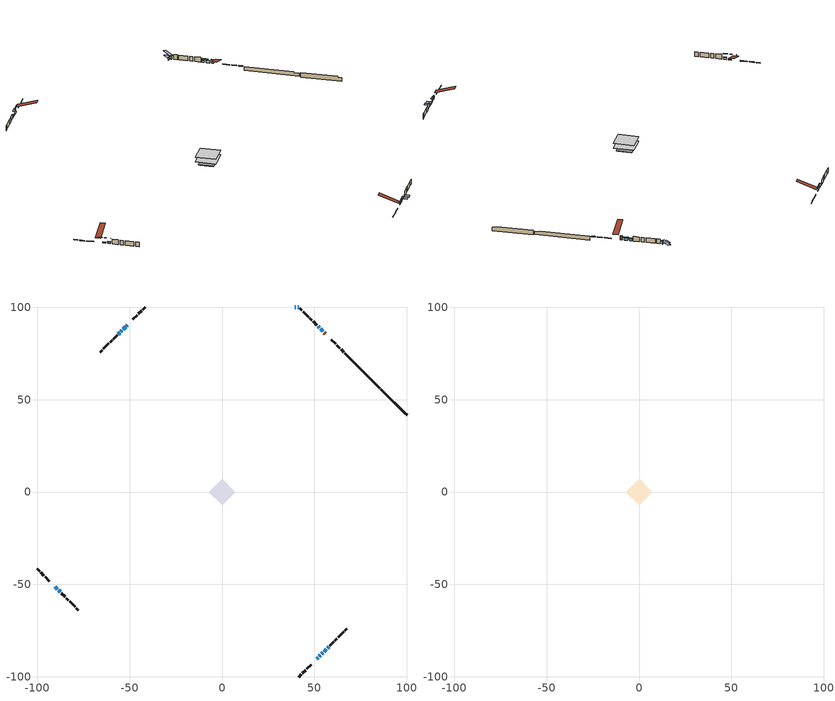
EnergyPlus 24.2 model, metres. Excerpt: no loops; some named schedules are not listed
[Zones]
conditioned space
 floor adiabatic (AdiabaticFloorConstruction): -7.09,0 0,7.09 7.09,0 0,-7.09 z0.61
 floor foundation (Slab1 construction): -4.63,0 0,4.63 4.63,0 0,-4.63 z-1.78
 floor foundation (Slab1 construction 1): -5.36,0 0,5.36 5.36,0 0,-5.36 z-1.35
 wall outside (RimJoist1 construction): 41.5,-100.18 42.88,-98.79 / -100.18,-41.5 -98.79,-42.88 / -41.5,100.18 -42.88,98.79 / 65.89,75.78 64.5,77.17 z0.61:0.91
 wall outside (RimJoist2 construction): 43.54,-98.13 45.26,-96.41 / -98.13,-43.54 -96.41,-45.26 / -43.54,98.13 -45.26,96.41 / 63.85,77.83 62.12,79.55 z0.61:0.91
 wall outside (RimJoist3 construction): 45.92,-95.75 48.25,-93.43 / -95.75,-45.92 -93.43,-48.25 / -45.92,95.75 -48.25,93.43 / 61.46,80.21 59.14,82.54 z0.61:0.91
 wall outside (AdiabaticWallConstruction 1): 56,85.67 55.31,86.37 z0.61:2.64
 wall outside (AdiabaticWallConstruction): 41.5,100.18 40.88,100.18 z0.61:2.14; 51.38,-90.29 52.03,-89.65 / 52.68,-88.99 53.33,-88.34 / 54.65,87.02 53.36,88.32 z0.61:1.83; 53.99,-87.69 54.64,-87.04 / -52.22,89.46 -53.51,88.16 z0.61:2.19; 55.29,-86.38 56.51,-85.16 z0.61:1.02; 57.17,-84.51 57.78,-83.9 z0.61:0.87; -90.29,-51.38 -89.14,-52.53 z0.61:1.17; -51.38,90.3 -51.56,90.11 z0.61:0.92; 39.96,100.18 39.35,100.18 / -88.49,-53.19 -87.62,-54.05 z0.61:1.53; 52.7,88.97 52.05,89.62 / -55.47,86.2 -56.12,85.56 z0.61:1.63; -54.17,87.51 -54.82,86.86 z0.61:1.12
 wall outside (Wall1 construction): 58.44,-83.24 60.49,-81.19 / -86.97,-54.71 -84.91,-56.76 / -56.77,84.9 -58.83,82.85 / 51.4,90.28 49.34,92.33 z0.61:3.05
 wall outside (Wall2 construction): 61.15,-80.53 62.24,-79.43 / -84.25,-57.42 -83.16,-58.51 / -59.49,82.19 -60.58,81.1 / 48.69,92.99 47.59,94.08 z0.61:3.05
 wall outside (Wall3 construction): 62.9,-78.78 65.89,-75.78 / -82.5,-59.17 -79.51,-62.17 / -61.24,80.44 -64.23,77.44 / 46.93,94.74 43.94,97.74 z0.61:3.05
 wall outside (Wall4 construction): 66.55,-75.12 67.68,-74 / -78.85,-62.83 -77.72,-63.95 / -64.89,76.78 -66.02,75.66 / 43.28,98.39 42.15,99.52 z0.61:3.05
 wall foundation (FoundationWall1 construction): 86.06,55.61,-1.78 86.06,55.61,0.61 98.77,42.91,0.61 98.77,42.91,0.15 100.18,41.5,0.15 100.18,41.5,-1.78
 wall foundation (FoundationWall2 construction): 66.55,75.13,-1.35 66.55,75.13,0.61 83.52,58.16,0.61 83.52,58.16,0.24 85.41,56.27,0.24 85.41,56.27,-1.35
 window (WindowConstruction 9): 41.5,100.18 40.89,100.18 z0.61:2.13
 window (WindowConstruction 6): 51.38,-90.29 52.03,-89.65 z0.61:1.83
 window (WindowConstruction 7): 52.69,-88.99 53.33,-88.34 z0.61:1.83
 window (WindowConstruction 8): 53.99,-87.69 54.64,-87.04 z0.61:2.19
 window (WindowConstruction 11): 55.29,-86.38 56.51,-85.16 z0.61:1.02
 window (WindowConstruction 12): 57.17,-84.51 57.78,-83.9 z0.61:0.86
 window (WindowConstruction 13): -90.29,-51.38 -89.14,-52.53 z0.61:1.17
 window (WindowConstruction 14): -51.38,90.29 -51.56,90.11 z0.61:0.91
 window (WindowConstruction 10): 39.96,100.18 39.35,100.18 z0.61:1.52
 window (WindowConstruction): 54.65,87.02 53.36,88.32 z0.61:1.83
 window (WindowConstruction 1): 52.7,88.97 52.05,89.62 z0.61:1.62
 window (WindowConstruction 2): -52.22,89.46 -53.51,88.16 z0.61:2.19
 window (WindowConstruction 3): -54.17,87.51 -54.81,86.86 z0.61:1.12
 window (WindowConstruction 4): -55.47,86.2 -56.12,85.56 z0.61:1.62
 window (WindowConstruction 5): -88.48,-53.19 -87.62,-54.05 z0.61:1.52
 door (Door): 56,85.67 55.31,86.37 z0.61:2.64
 ceiling adiabatic (AdiabaticFloorConstruction): 0,-7.09 7.09,0 0,7.09 -7.09,0 z0.61
attic - vented
 floor to conditioned space (Floor1 construction Reversed): -7.08,0 0,7.08 7.08,0 0,-7.08 z3.05
 roof outside (Roof1 construction): 50.73,-90.95,3.05 43.83,-84.05,6.3 42.01,-85.87,6.3 48.91,-92.77,3.05; -90.95,-50.73,3.05 -84.05,-43.83,6.3 -85.87,-42.01,6.3 -92.77,-48.91,3.05; -50.73,90.95,3.05 -43.83,84.05,6.3 -42.01,85.87,6.3 -48.91,92.77,3.05; 56.66,85.01,3.05 49.76,78.11,6.3 51.58,76.3,6.3 58.48,83.2,3.05
shading: 40.43,100.18 41.96,100.18 41.96,106.28 40.43,106.28 z2.59; 52.13,-89.54 51.28,-90.4 51.49,-90.61 52.35,-89.75 z1.98; 53.66,-88.02 52.36,-89.31 52.69,-89.64 53.98,-88.34 z2.29; 54.96,-86.71 53.66,-88.01 53.99,-88.34 55.29,-87.04 z2.65; 56.72,-84.95 55.08,-86.59 56.81,-88.32 58.45,-86.68 z1.31; 58.1,-83.57 56.84,-84.83 58.78,-86.77 60.04,-85.51 z1.32; -87.41,-54.26 -92.02,-49.66 -92.23,-49.87 -87.63,-54.47 z3.61; -53.29,88.39 -49.66,92.02 -49.87,92.23 -53.5,88.6 z3.36; 38.89,100.18 40.42,100.18 40.42,103.23 38.89,103.23 z1.98; 53.03,88.64 54.98,86.7 55.3,87.02 53.36,88.97 z2.29; 51.73,89.95 53.03,88.65 53.89,89.51 52.59,90.81 z2.09; -53.84,87.84 -51.89,89.78 -52.54,90.43 -54.48,88.48 z2.65; -54.92,86.75 -54.06,87.61 -54.27,87.82 -55.13,86.97 z1.27; -56.22,85.45 -55.37,86.31 -55.58,86.52 -56.43,85.66 z1.77; -87.52,-54.16 -88.59,-53.09 -88.8,-53.3 -87.73,-54.37 z1.67
[Building]
Building 1: Terrain=Suburbs
[Site:Location]
Quebec Intl AP_QC: Latitude {deg}=46.8; Longitude {deg}=-71.38; Time Zone {hr}=-5; Elevation {m}=74; Keep Site Location Information=Yes
[Site:GroundTemperature:Shallow]
0.0108218, -2.24938, -2.43038, -1.3578, 2.94801, 7.23376, 10.9493, 13.303, 13.5029, 11.5886, 7.96783, 3.81355
[Site:WaterMainsTemperature]
Calculation Method=Schedule; Temperature Schedule=mains temperature schedule
[Material] Roughness=Rough; Thermal Absorptance=0.9
Name | Thickness {m} | Conductivity {W/m-K} | Density {kg/m3} | Specific Heat {J/kg-K} | Solar Absorptance | Visible Absorptance
asphalt or fiberglass shingles | 0.00635 | 0.162714 | 1121.4 | 1465.45 | 0.4 | 0.4
ceiling loosefill ins | 0.254 | 0.0480833 | 16.02 | 1046.75 | 0.7 | 0.7
ceiling stud and cavity | 0.1397 | 0.137261 | 65.682 | 1177.47 | 0.7 | 0.7
concrete 4.0 in. | 0.1016 | 1.803125 | 2242.8 | 837.4 | 0.7 | 0.7
concrete 8.0 in. | 0.2032 | 1.803125 | 2242.8 | 837.4 | 0.7 | 0.7
door material | 0.04445 | 0.053851 | 512.64 | 1214.23 | 0.7 | 0.7
exterior vertical ins; exterior vertical ins 1 | 0.0277816 | 0.029427 | 32.04 | 1214.23 | 0.7 | 0.7
floor covering | 0.0127 | 0.0433444 | 54.468 | 1339.84 | 0.6 | 0.6
floor rigid ins; wall rigid ins 1 | 0.512978 | 0.029427 | 32.04 | 1214.23 | 0.7 | 0.7
floor stud and cavity | 0.1397 | 1.75129 | 37.0049 | 1207.88 | 0.7 | 0.7
furniture material conditioned space 1 | 0.1524 | 0.115458 | 640.8 | 1214.23 | 0.6 | 0.6
gypsum board | 0.0127 | 0.160291 | 801 | 837.4 | 0.6 | 0.6
gypsum board 1 | 0.0127 | 0.160291 | 801 | 837.4 | 0.7 | 0.7
osb sheathing 0.5 in. | 0.0127 | 0.115458 | 512.64 | 1214.23 | 0.7 | 0.7
osb sheathing 0.75 in. | 0.01905 | 0.115458 | 512.64 | 1214.23 | 0.7 | 0.7
osb sheathing 2.0 in. | 0.0508 | 0.115458 | 512.64 | 1214.23 | 0.7 | 0.7
rim joist stud and cavity | 0.0508 | 0.647153 | 125.044 | 1163.47 | 0.6 | 0.6
rim joist stud and cavity 1 | 0.0508 | 0.353641 | 125.044 | 1163.47 | 0.6 | 0.6
rim joist stud and cavity 2 | 0.0508 | 0.11519 | 50.32683 | 1063.81 | 0.6 | 0.6
wall rigid ins | 0.051816 | 0.029427 | 32.04 | 1214.23 | 0.7 | 0.7
wall stud and cavity | 0.1397 | 0.101197 | 139.0536 | 1170.24 | 0.7 | 0.7
wall stud and cavity 1 | 0.1397 | 0.092577 | 139.0536 | 1170.24 | 0.7 | 0.7
wall stud and cavity 2 | 0.1397 | 0.0972285 | 139.0536 | 1170.24 | 0.7 | 0.7
wall stud and cavity 3 | 0.0889 | 0.380278 | 52.3479 | 1209.89 | 0.7 | 0.7
wall stud and cavity 4 | 0.0889 | 0.391764 | 83.0341 | 1211.67 | 0.7 | 0.7
wood siding | 0.0254 | 0.102417 | 544.68 | 1172.36 | 0.4 | 0.4
wood siding 1; wood siding 2; wood siding 3 | 0.0254 | 0.102417 | 544.68 | 1172.36 | 0.7 | 0.7
[WindowMaterial:SimpleGlazingSystem]
Name | U-Factor {W/m2-K} | Solar Heat Gain Coefficient
WindowMaterial | 2.95256 | 0.58
WindowMaterial 1 | 2.961077 | 0.56
WindowMaterial 10 | 2.96903 | 0.13
WindowMaterial 2 | 2.904297 | 0.64
WindowMaterial 3 | 3.01388 | 0.48
WindowMaterial 4 | 2.94177 | 0.59
WindowMaterial 5 | 3.308 | 0.63
WindowMaterial 6 | 3.0383 | 0.46
WindowMaterial 7 | 3.05987 | 0.39
WindowMaterial 8 | 3.071798 | 0.28
WindowMaterial 9 | 3.05136 | 0.44
[Construction]
AdiabaticFloorConstruction: floor stud and cavity, floor rigid ins, osb sheathing 0.75 in., floor covering
AdiabaticWallConstruction: wood siding 2, wall rigid ins 1, wall stud and cavity 3, gypsum board
AdiabaticWallConstruction 1: wood siding 3, wall rigid ins 1, wall stud and cavity 3, gypsum board
Door: door material
Floor1 construction Reversed: gypsum board, ceiling stud and cavity, ceiling loosefill ins
FoundationWall1 construction; FoundationWall2 construction: concrete 8.0 in., gypsum board 1
furniture construction conditioned space 1: furniture material conditioned space 1
PartitionWallConstruction: gypsum board, wall stud and cavity 4, gypsum board
RimJoist1 construction: wood siding 1, osb sheathing 2.0 in., rim joist stud and cavity
RimJoist2 construction: wood siding 1, osb sheathing 2.0 in., rim joist stud and cavity 1
RimJoist3 construction: wood siding 1, rim joist stud and cavity 2
Roof1 construction: asphalt or fiberglass shingles
Slab1 construction; Slab1 construction 1: concrete 4.0 in.
Wall1 construction: wood siding, osb sheathing 0.5 in., wall stud and cavity, gypsum board
Wall2 construction: wood siding, osb sheathing 0.5 in., wall stud and cavity 1, gypsum board
Wall3 construction: wood siding, wall rigid ins, osb sheathing 0.5 in., wall stud and cavity, gypsum board
Wall4 construction: wood siding, osb sheathing 0.5 in., wall stud and cavity 2, gypsum board
WindowConstruction; WindowConstruction 5; WindowConstruction 6; WindowConstruction 7: WindowMaterial
WindowConstruction 1; WindowConstruction 4: WindowMaterial 1
WindowConstruction 10: WindowMaterial 6
WindowConstruction 11: WindowMaterial 7
WindowConstruction 12: WindowMaterial 8
WindowConstruction 13: WindowMaterial 9
WindowConstruction 14: WindowMaterial 10
WindowConstruction 2: WindowMaterial 2
WindowConstruction 3: WindowMaterial 3
WindowConstruction 8: WindowMaterial 4
WindowConstruction 9: WindowMaterial 5
[Zone] Multiplier=1; Part of Total Floor Area=Yes
Name | Volume {m3}
attic - vented | 52.9895
conditioned space | 485.9
[Space]
Name | Zone | Volume {m3}
attic - vented 1 | attic - vented | 52.9895
conditioned space 1 | conditioned space | 485.9
[ZoneInfiltration:EffectiveLeakageArea]
infil attic - vented 1: Zone or Space=attic - vented 1; Schedule=Always On Discrete; Effective Air Leakage Area {cm2}=3705.6; Stack Coefficient=0.000226174; Wind Coefficient=1.01611e-05
[ZoneMixing]
whole house fan mix: Zone or Space=attic - vented; Schedule=Always On Continuous; Design Flow Rate Calculation Method=Flow/Zone; Design Flow Rate {m3/s}=0; Source Zone or Space=conditioned space
[SurfaceProperty:ExposedFoundationPerimeter] Exposed Perimeter Calculation Method=TotalExposedPerimeter
Name | Total Exposed Perimeter {m}
Slab1 | 19.964
Slab1 1 | 26.67
[InternalMass] Zone or ZoneList=conditioned space; Space or SpaceList=conditioned space 1
Name | Construction | Surface Area {m2}
furniture mass conditioned space 1 | furniture construction conditioned space 1 | 80.3203
partition wall mass | PartitionWallConstruction | 200.801
[Lights]
interior lighting: Zone or ZoneList or Space or SpaceList=conditioned space 1; Schedule=interior lighting schedule; Design Level Calculation Method=LightingLevel; Lighting Level {W}=343.2; Return Air Fraction=0; Fraction Radiant=0.6; Fraction Visible=0.2; Fraction Replaceable=1
[People]
occupants: Zone or ZoneList or Space or SpaceList=conditioned space 1; Number of People Schedule=occupants schedule; Number of People Calculation Method=People; Number of People=3; Fraction Radiant=0.314171; Sensible Heat Fraction=0.56303; Activity Level Schedule=occupants activity schedule; Carbon Dioxide Generation Rate {m3/s-W}=0; Enable ASHRAE 55 Comfort Warnings=No; Mean Radiant Temperature Calculation Type=EnclosureAveraged
[ElectricEquipment] Zone or ZoneList or Space or SpaceList=conditioned space 1; Design Level Calculation Method=EquipmentLevel
Name | Schedule | Design Level {W} | Fraction Latent | Fraction Radiant | Fraction Lost
clothes dryer | clothes dryer schedule | 140.772 | 0.015 | 0.081 | 0.85
clothes washer | clothes washer schedule | 32.1985 | 0.03 | 0.162 | 0.7
cooking range | cooking range schedule | 215.147 | 0.08 | 0.432 | 0.2
dishwasher | dishwasher schedule | 66.8632 | 0.3 | 0.18 | 0.4
fridge | fridge schedule | 72.9452 | 0 | 0.6 | 0
mech vent house fan | mech vent house fan schedule | 19.9167 | 0 | 0 | 0.5
mech vent house fan cfis | mech vent house fan cfis schedule | 0 | 0 | 0 | 0
mech vent range fan 0 | mech vent range fan 0 schedule | 57 | 0 | 0 | 1
misc plug loads | misc plug loads schedule | 494.7 | 0.045 | 0.513 | 0.1
whole house fan | Always On Discrete | 0 | 0 | 0 | 1
[OtherEquipment] Zone or ZoneList or Space or SpaceList=conditioned space 1; Design Level Calculation Method=EquipmentLevel
Name | Fuel Type | Schedule | Design Level {W} | Fraction Latent | Fraction Radiant | Fraction Lost
clothes dryer 1 | Electricity | clothes dryer schedule | 0 | 0.015 | 0.081 | 0.85
cooking range 1 | Electricity | cooking range schedule | 0 | 0.08 | 0.432 | 0.2
general water use latent | None | general water use schedule | 62.594 | 1 | 0 | 0
general water use sensible | None | general water use schedule | -61.6891 | 0 | 0.6 | 0
mech vent house fan latent load | None | Always On Discrete | 0 | 1 | 0 | 0
mech vent house fan sensible load | None | Always On Discrete | 0 | 0 | 0 | 0
water heater energy adjustment1 | Electricity | Always On Discrete | 0.01 | 0 | 0 | 1
[ZoneInfiltration:DesignFlowRate] Zone or ZoneList or Space or SpaceList=conditioned space 1; Schedule=Always On Discrete; Design Flow Rate Calculation Method=Flow/Zone; Design Flow Rate {m3/s}=0
infil flow; natural vent flow; whole house fan flow
[Foundation:Kiva] Initial Indoor Air Temperature {C}=18; Wall Height Above Grade {m}=0.609996; Wall Depth Below Slab {m}=0.2032; Custom Block X Position 1 {m}=0.2159; Custom Block Z Position 1 {m}=0
Name | Custom Block Material Name 1 | Custom Block Depth 1 {m}
Foundation Kiva 1 | exterior vertical ins | 2.39
Foundation Kiva 2 | exterior vertical ins 1 | 1.95999
[Foundation:Kiva:Settings]
Soil Conductivity {W/m-K}=0.849921; Soil Density {kg/m3}=1842.3; Soil Specific Heat {J/kg-K}=418.7; Ground Solar Absorptivity=0.9; Ground Thermal Absorptivity=0.9; Ground Surface Roughness {m}=0.03; Far-Field Width {m}=40; Deep-Ground Boundary Condition=ZeroFlux; Deep-Ground Depth {m}=40; Minimum Cell Dimension {m}=0.2; Maximum Cell Growth Coefficient=3; Simulation Timestep=Timestep
[Exterior:Lights]
exterior lighting: Schedule=exterior lighting schedule; Design Level {W}=75.6
[Schedule:Constant]
Name | Hourly Value
Always On Continuous; mech vent house fan schedule; mech vent house fan cfis schedule; Always On Discrete | 1
occupants activity schedule | 117.228
fridge schedule | 0
[Schedule:Week:Daily]
interior lighting schedule Week Rule - Jan1-Jan27: interior lighting schedule day, interior lighting schedule day, interior lighting schedule day, interior lighting schedule day, interior lighting schedule day, interior lighting schedule day, interior lighting schedule day, interior lighting schedule default day, interior lighting schedule default day, interior lighting schedule default day, interior lighting schedule default day, interior lighting schedule default day
interior lighting schedule Week Rule - Jan28-Feb3: interior lighting schedule day, interior lighting schedule day, interior lighting schedule day, interior lighting schedule day, interior lighting schedule day 1, interior lighting schedule day 1, interior lighting schedule day 1, interior lighting schedule default day, interior lighting schedule default day, interior lighting schedule default day, interior lighting schedule default day, interior lighting schedule default day
interior lighting schedule Week Rule - Feb4-Feb24: interior lighting schedule day 1, interior lighting schedule day 1, interior lighting schedule day 1, interior lighting schedule day 1, interior lighting schedule day 1, interior lighting schedule day 1, interior lighting schedule day 1, interior lighting schedule default day, interior lighting schedule default day, interior lighting schedule default day, interior lighting schedule default day, interior lighting schedule default day
interior lighting schedule Week Rule - Feb25-Mar3: interior lighting schedule day 1, interior lighting schedule day 1, interior lighting schedule day 1, interior lighting schedule day 1, interior lighting schedule day 2, interior lighting schedule day 2, interior lighting schedule day 2, interior lighting schedule default day, interior lighting schedule default day, interior lighting schedule default day, interior lighting schedule default day, interior lighting schedule default day
interior lighting schedule Week Rule - Mar4-Mar31: interior lighting schedule day 2, interior lighting schedule day 2, interior lighting schedule day 2, interior lighting schedule day 2, interior lighting schedule day 2, interior lighting schedule day 2, interior lighting schedule day 2, interior lighting schedule default day, interior lighting schedule default day, interior lighting schedule default day, interior lighting schedule default day, interior lighting schedule default day
interior lighting schedule Week Rule - Apr1-Apr28: interior lighting schedule day 3, interior lighting schedule day 3, interior lighting schedule day 3, interior lighting schedule day 3, interior lighting schedule day 3, interior lighting schedule day 3, interior lighting schedule day 3, interior lighting schedule default day, interior lighting schedule default day, interior lighting schedule default day, interior lighting schedule default day, interior lighting schedule default day
interior lighting schedule Week Rule - Apr29-May5: interior lighting schedule day 3, interior lighting schedule day 3, interior lighting schedule day 4, interior lighting schedule day 4, interior lighting schedule day 4, interior lighting schedule day 4, interior lighting schedule day 4, interior lighting schedule default day, interior lighting schedule default day, interior lighting schedule default day, interior lighting schedule default day, interior lighting schedule default day
interior lighting schedule Week Rule - May6-May26: interior lighting schedule day 4, interior lighting schedule day 4, interior lighting schedule day 4, interior lighting schedule day 4, interior lighting schedule day 4, interior lighting schedule day 4, interior lighting schedule day 4, interior lighting schedule default day, interior lighting schedule default day, interior lighting schedule default day, interior lighting schedule default day, interior lighting schedule default day
interior lighting schedule Week Rule - May27-Jun2: interior lighting schedule day 4, interior lighting schedule day 4, interior lighting schedule day 4, interior lighting schedule day 4, interior lighting schedule day 4, interior lighting schedule day 5, interior lighting schedule day 5, interior lighting schedule default day, interior lighting schedule default day, interior lighting schedule default day, interior lighting schedule default day, interior lighting schedule default day
interior lighting schedule Week Rule - Jun3-Jun30: interior lighting schedule day 5, interior lighting schedule day 5, interior lighting schedule day 5, interior lighting schedule day 5, interior lighting schedule day 5, interior lighting schedule day 5, interior lighting schedule day 5, interior lighting schedule default day, interior lighting schedule default day, interior lighting schedule default day, interior lighting schedule default day, interior lighting schedule default day
interior lighting schedule Week Rule - Jul1-Jul28: interior lighting schedule day 6, interior lighting schedule day 6, interior lighting schedule day 6, interior lighting schedule day 6, interior lighting schedule day 6, interior lighting schedule day 6, interior lighting schedule day 6, interior lighting schedule default day, interior lighting schedule default day, interior lighting schedule default day, interior lighting schedule default day, interior lighting schedule default day
interior lighting schedule Week Rule - Jul29-Aug4: interior lighting schedule day 6, interior lighting schedule day 6, interior lighting schedule day 6, interior lighting schedule day 7, interior lighting schedule day 7, interior lighting schedule day 7, interior lighting schedule day 7, interior lighting schedule default day, interior lighting schedule default day, interior lighting schedule default day, interior lighting schedule default day, interior lighting schedule default day
interior lighting schedule Week Rule - Aug5-Aug25: interior lighting schedule day 7, interior lighting schedule day 7, interior lighting schedule day 7, interior lighting schedule day 7, interior lighting schedule day 7, interior lighting schedule day 7, interior lighting schedule day 7, interior lighting schedule default day, interior lighting schedule default day, interior lighting schedule default day, interior lighting schedule default day, interior lighting schedule default day
interior lighting schedule Week Rule - Aug26-Sep1: interior lighting schedule day 7, interior lighting schedule day 7, interior lighting schedule day 7, interior lighting schedule day 7, interior lighting schedule day 7, interior lighting schedule day 7, interior lighting schedule day 8, interior lighting schedule default day, interior lighting schedule default day, interior lighting schedule default day, interior lighting schedule default day, interior lighting schedule default day
interior lighting schedule Week Rule - Sep2-Sep29: interior lighting schedule day 8, interior lighting schedule day 8, interior lighting schedule day 8, interior lighting schedule day 8, interior lighting schedule day 8, interior lighting schedule day 8, interior lighting schedule day 8, interior lighting schedule default day, interior lighting schedule default day, interior lighting schedule default day, interior lighting schedule default day, interior lighting schedule default day
interior lighting schedule Week Rule - Sep30-Oct6: interior lighting schedule day 8, interior lighting schedule day 9, interior lighting schedule day 9, interior lighting schedule day 9, interior lighting schedule day 9, interior lighting schedule day 9, interior lighting schedule day 9, interior lighting schedule default day, interior lighting schedule default day, interior lighting schedule default day, interior lighting schedule default day, interior lighting schedule default day
interior lighting schedule Week Rule - Oct7-Oct27: interior lighting schedule day 9, interior lighting schedule day 9, interior lighting schedule day 9, interior lighting schedule day 9, interior lighting schedule day 9, interior lighting schedule day 9, interior lighting schedule day 9, interior lighting schedule default day, interior lighting schedule default day, interior lighting schedule default day, interior lighting schedule default day, interior lighting schedule default day
interior lighting schedule Week Rule - Oct28-Nov3: interior lighting schedule day 9, interior lighting schedule day 9, interior lighting schedule day 9, interior lighting schedule day 9, interior lighting schedule day 10, interior lighting schedule day 10, interior lighting schedule day 10, interior lighting schedule default day, interior lighting schedule default day, interior lighting schedule default day, interior lighting schedule default day, interior lighting schedule default day
interior lighting schedule Week Rule - Nov4-Nov24: interior lighting schedule day 10, interior lighting schedule day 10, interior lighting schedule day 10, interior lighting schedule day 10, interior lighting schedule day 10, interior lighting schedule day 10, interior lighting schedule day 10, interior lighting schedule default day, interior lighting schedule default day, interior lighting schedule default day, interior lighting schedule default day, interior lighting schedule default day
interior lighting schedule Week Rule - Nov25-Dec1: interior lighting schedule day 10, interior lighting schedule day 10, interior lighting schedule day 10, interior lighting schedule day 10, interior lighting schedule day 10, interior lighting schedule day 10, interior lighting schedule day 11, interior lighting schedule default day, interior lighting schedule default day, interior lighting schedule default day, interior lighting schedule default day, interior lighting schedule default day
interior lighting schedule Week Rule - Dec2-Dec31: interior lighting schedule day 11, interior lighting schedule day 11, interior lighting schedule day 11, interior lighting schedule day 11, interior lighting schedule day 11, interior lighting schedule day 11, interior lighting schedule day 11, interior lighting schedule default day, interior lighting schedule default day, interior lighting schedule default day, interior lighting schedule default day, interior lighting schedule default day
occupants schedule Week Rule - Jan1-Dec31: occupants schedule day, occupants schedule day, occupants schedule day, occupants schedule day, occupants schedule day, occupants schedule day, occupants schedule day, occupants schedule default day, occupants schedule default day, occupants schedule default day, occupants schedule default day, occupants schedule default day
clothes dryer schedule Week Rule - Jan1-Dec31: clothes dryer schedule day, clothes dryer schedule day, clothes dryer schedule day, clothes dryer schedule day, clothes dryer schedule day, clothes dryer schedule day, clothes dryer schedule day, clothes dryer schedule default day, clothes dryer schedule default day, clothes dryer schedule default day, clothes dryer schedule default day, clothes dryer schedule default day
clothes washer schedule Week Rule - Jan1-Dec31: clothes washer schedule day, clothes washer schedule day, clothes washer schedule day, clothes washer schedule day, clothes washer schedule day, clothes washer schedule day, clothes washer schedule day, clothes washer schedule default day, clothes washer schedule default day, clothes washer schedule default day, clothes washer schedule default day, clothes washer schedule default day
cooking range schedule Week Rule - Jan1-Dec31: cooking range schedule day, cooking range schedule day, cooking range schedule day, cooking range schedule day, cooking range schedule day, cooking range schedule day, cooking range schedule day, cooking range schedule default day, cooking range schedule default day, cooking range schedule default day, cooking range schedule default day, cooking range schedule default day
dishwasher schedule Week Rule - Jan1-Dec31: dishwasher schedule day, dishwasher schedule day, dishwasher schedule day, dishwasher schedule day, dishwasher schedule day, dishwasher schedule day, dishwasher schedule day, dishwasher schedule default day, dishwasher schedule default day, dishwasher schedule default day, dishwasher schedule default day, dishwasher schedule default day
mech vent range fan 0 schedule Week Rule - Jan1-Dec31: mech vent range fan 0 schedule day, mech vent range fan 0 schedule day, mech vent range fan 0 schedule day, mech vent range fan 0 schedule day, mech vent range fan 0 schedule day, mech vent range fan 0 schedule day, mech vent range fan 0 schedule day, mech vent range fan 0 schedule default day, mech vent range fan 0 schedule default day, mech vent range fan 0 schedule default day, mech vent range fan 0 schedule default day, mech vent range fan 0 schedule default day
misc plug loads schedule Week Rule - Jan1-Dec31: misc plug loads schedule day, misc plug loads schedule day, misc plug loads schedule day, misc plug loads schedule day, misc plug loads schedule day, misc plug loads schedule day, misc plug loads schedule day, misc plug loads schedule default day, misc plug loads schedule default day, misc plug loads schedule default day, misc plug loads schedule default day, misc plug loads schedule default day
general water use schedule Week Rule - Jan1-Dec31: general water use schedule day, general water use schedule day, general water use schedule day, general water use schedule day, general water use schedule day, general water use schedule day, general water use schedule day, general water use schedule default day, general water use schedule default day, general water use schedule default day, general water use schedule default day, general water use schedule default day
exterior lighting schedule Week Rule - Jan1-Jan27: exterior lighting schedule day, exterior lighting schedule day, exterior lighting schedule day, exterior lighting schedule day, exterior lighting schedule day, exterior lighting schedule day, exterior lighting schedule day, exterior lighting schedule default day, exterior lighting schedule default day, exterior lighting schedule default day, exterior lighting schedule default day, exterior lighting schedule default day
exterior lighting schedule Week Rule - Jan28-Feb3: exterior lighting schedule day, exterior lighting schedule day, exterior lighting schedule day, exterior lighting schedule day, exterior lighting schedule day 1, exterior lighting schedule day 1, exterior lighting schedule day 1, exterior lighting schedule default day, exterior lighting schedule default day, exterior lighting schedule default day, exterior lighting schedule default day, exterior lighting schedule default day
exterior lighting schedule Week Rule - Feb4-Feb24: exterior lighting schedule day 1, exterior lighting schedule day 1, exterior lighting schedule day 1, exterior lighting schedule day 1, exterior lighting schedule day 1, exterior lighting schedule day 1, exterior lighting schedule day 1, exterior lighting schedule default day, exterior lighting schedule default day, exterior lighting schedule default day, exterior lighting schedule default day, exterior lighting schedule default day
exterior lighting schedule Week Rule - Feb25-Mar3: exterior lighting schedule day 1, exterior lighting schedule day 1, exterior lighting schedule day 1, exterior lighting schedule day 1, exterior lighting schedule day 2, exterior lighting schedule day 2, exterior lighting schedule day 2, exterior lighting schedule default day, exterior lighting schedule default day, exterior lighting schedule default day, exterior lighting schedule default day, exterior lighting schedule default day
exterior lighting schedule Week Rule - Mar4-Mar31: exterior lighting schedule day 2, exterior lighting schedule day 2, exterior lighting schedule day 2, exterior lighting schedule day 2, exterior lighting schedule day 2, exterior lighting schedule day 2, exterior lighting schedule day 2, exterior lighting schedule default day, exterior lighting schedule default day, exterior lighting schedule default day, exterior lighting schedule default day, exterior lighting schedule default day
exterior lighting schedule Week Rule - Apr1-Apr28: exterior lighting schedule day 3, exterior lighting schedule day 3, exterior lighting schedule day 3, exterior lighting schedule day 3, exterior lighting schedule day 3, exterior lighting schedule day 3, exterior lighting schedule day 3, exterior lighting schedule default day, exterior lighting schedule default day, exterior lighting schedule default day, exterior lighting schedule default day, exterior lighting schedule default day
exterior lighting schedule Week Rule - Apr29-May5: exterior lighting schedule day 3, exterior lighting schedule day 3, exterior lighting schedule day 4, exterior lighting schedule day 4, exterior lighting schedule day 4, exterior lighting schedule day 4, exterior lighting schedule day 4, exterior lighting schedule default day, exterior lighting schedule default day, exterior lighting schedule default day, exterior lighting schedule default day, exterior lighting schedule default day
exterior lighting schedule Week Rule - May6-May26: exterior lighting schedule day 4, exterior lighting schedule day 4, exterior lighting schedule day 4, exterior lighting schedule day 4, exterior lighting schedule day 4, exterior lighting schedule day 4, exterior lighting schedule day 4, exterior lighting schedule default day, exterior lighting schedule default day, exterior lighting schedule default day, exterior lighting schedule default day, exterior lighting schedule default day
exterior lighting schedule Week Rule - May27-Jun2: exterior lighting schedule day 4, exterior lighting schedule day 4, exterior lighting schedule day 4, exterior lighting schedule day 4, exterior lighting schedule day 4, exterior lighting schedule day 5, exterior lighting schedule day 5, exterior lighting schedule default day, exterior lighting schedule default day, exterior lighting schedule default day, exterior lighting schedule default day, exterior lighting schedule default day
exterior lighting schedule Week Rule - Jun3-Jun30: exterior lighting schedule day 5, exterior lighting schedule day 5, exterior lighting schedule day 5, exterior lighting schedule day 5, exterior lighting schedule day 5, exterior lighting schedule day 5, exterior lighting schedule day 5, exterior lighting schedule default day, exterior lighting schedule default day, exterior lighting schedule default day, exterior lighting schedule default day, exterior lighting schedule default day
exterior lighting schedule Week Rule - Jul1-Jul28: exterior lighting schedule day 6, exterior lighting schedule day 6, exterior lighting schedule day 6, exterior lighting schedule day 6, exterior lighting schedule day 6, exterior lighting schedule day 6, exterior lighting schedule day 6, exterior lighting schedule default day, exterior lighting schedule default day, exterior lighting schedule default day, exterior lighting schedule default day, exterior lighting schedule default day
exterior lighting schedule Week Rule - Jul29-Aug4: exterior lighting schedule day 6, exterior lighting schedule day 6, exterior lighting schedule day 6, exterior lighting schedule day 7, exterior lighting schedule day 7, exterior lighting schedule day 7, exterior lighting schedule day 7, exterior lighting schedule default day, exterior lighting schedule default day, exterior lighting schedule default day, exterior lighting schedule default day, exterior lighting schedule default day
exterior lighting schedule Week Rule - Aug5-Aug25: exterior lighting schedule day 7, exterior lighting schedule day 7, exterior lighting schedule day 7, exterior lighting schedule day 7, exterior lighting schedule day 7, exterior lighting schedule day 7, exterior lighting schedule day 7, exterior lighting schedule default day, exterior lighting schedule default day, exterior lighting schedule default day, exterior lighting schedule default day, exterior lighting schedule default day
[Schedule:Year]
interior lighting schedule: interior lighting schedule Week Rule - Jan1-Jan27, 1, 1, 1, 27, interior lighting schedule Week Rule - Jan28-Feb3, 1, 28, 2, 3, interior lighting schedule Week Rule - Feb4-Feb24, 2, 4, 2, 24, interior lighting schedule Week Rule - Feb25-Mar3, 2, 25, 3, 3, interior lighting schedule Week Rule - Mar4-Mar31, 3, 4, 3, 31, interior lighting schedule Week Rule - Apr1-Apr28, 4, 1, 4, 28, interior lighting schedule Week Rule - Apr29-May5, 4, 29, 5, 5, interior lighting schedule Week Rule - May6-May26, 5, 6, 5, 26, interior lighting schedule Week Rule - May27-Jun2, 5, 27, 6, 2, interior lighting schedule Week Rule - Jun3-Jun30, 6, 3, 6, 30, interior lighting schedule Week Rule - Jul1-Jul28, 7, 1, 7, 28, interior lighting schedule Week Rule - Jul29-Aug4, 7, 29, 8, 4, interior lighting schedule Week Rule - Aug5-Aug25, 8, 5, 8, 25, interior lighting schedule Week Rule - Aug26-Sep1, 8, 26, 9, 1, interior lighting schedule Week Rule - Sep2-Sep29, 9, 2, 9, 29, interior lighting schedule Week Rule - Sep30-Oct6, 9, 30, 10, 6, interior lighting schedule Week Rule - Oct7-Oct27, 10, 7, 10, 27, interior lighting schedule Week Rule - Oct28-Nov3, 10, 28, 11, 3, interior lighting schedule Week Rule - Nov4-Nov24, 11, 4, 11, 24, interior lighting schedule Week Rule - Nov25-Dec1, 11, 25, 12, 1, interior lighting schedule Week Rule - Dec2-Dec31, 12, 2, 12, 31
occupants schedule: occupants schedule Week Rule - Jan1-Dec31, 1, 1, 12, 31
clothes dryer schedule: clothes dryer schedule Week Rule - Jan1-Dec31, 1, 1, 12, 31
clothes washer schedule: clothes washer schedule Week Rule - Jan1-Dec31, 1, 1, 12, 31
cooking range schedule: cooking range schedule Week Rule - Jan1-Dec31, 1, 1, 12, 31
dishwasher schedule: dishwasher schedule Week Rule - Jan1-Dec31, 1, 1, 12, 31
mech vent range fan 0 schedule: mech vent range fan 0 schedule Week Rule - Jan1-Dec31, 1, 1, 12, 31
misc plug loads schedule: misc plug loads schedule Week Rule - Jan1-Dec31, 1, 1, 12, 31
general water use schedule: general water use schedule Week Rule - Jan1-Dec31, 1, 1, 12, 31
exterior lighting schedule: exterior lighting schedule Week Rule - Jan1-Jan27, 1, 1, 1, 27, exterior lighting schedule Week Rule - Jan28-Feb3, 1, 28, 2, 3, exterior lighting schedule Week Rule - Feb4-Feb24, 2, 4, 2, 24, exterior lighting schedule Week Rule - Feb25-Mar3, 2, 25, 3, 3, exterior lighting schedule Week Rule - Mar4-Mar31, 3, 4, 3, 31, exterior lighting schedule Week Rule - Apr1-Apr28, 4, 1, 4, 28, exterior lighting schedule Week Rule - Apr29-May5, 4, 29, 5, 5, exterior lighting schedule Week Rule - May6-May26, 5, 6, 5, 26, exterior lighting schedule Week Rule - May27-Jun2, 5, 27, 6, 2, exterior lighting schedule Week Rule - Jun3-Jun30, 6, 3, 6, 30, exterior lighting schedule Week Rule - Jul1-Jul28, 7, 1, 7, 28, exterior lighting schedule Week Rule - Jul29-Aug4, 7, 29, 8, 4, exterior lighting schedule Week Rule - Aug5-Aug25, 8, 5, 8, 25, exterior lighting schedule Week Rule - Aug26-Sep1, 8, 26, 9, 1, exterior lighting schedule Week Rule - Sep2-Sep29, 9, 2, 9, 29, exterior lighting schedule Week Rule - Sep30-Oct6, 9, 30, 10, 6, exterior lighting schedule Week Rule - Oct7-Oct27, 10, 7, 10, 27, exterior lighting schedule Week Rule - Oct28-Nov3, 10, 28, 11, 3, exterior lighting schedule Week Rule - Nov4-Nov24, 11, 4, 11, 24, exterior lighting schedule Week Rule - Nov25-Dec1, 11, 25, 12, 1, exterior lighting schedule Week Rule - Dec2-Dec31, 12, 2, 12, 31
[Schedule:Compact]
mains temperature schedule: Through: 01/01, For: AllDays, Until: 24:00, 5.175, Through: 01/02, For: AllDays, Until: 24:00, 5.10167, Through: 01/03, For: AllDays, Until: 24:00, 5.02889, Through: 01/04, For: AllDays, Until: 24:00, 4.95778, Through: 01/05, For: AllDays, Until: 24:00, 4.88778, Through: 01/06, For: AllDays, Until: 24:00, 4.81833, Through: 01/07, For: AllDays, Until: 24:00, 4.75056, Through: 01/08, For: AllDays, Until: 24:00, 4.68389, Through: 01/09, For: AllDays, Until: 24:00, 4.61833, Through: 01/10, For: AllDays, Until: 24:00, 4.55389, Through: 01/11, For: AllDays, Until: 24:00, 4.49056, Through: 01/12, For: AllDays, Until: 24:00, 4.42889, Through: 01/13, For: AllDays, Until: 24:00, 4.36778, Through: 01/14, For: AllDays, Until: 24:00, 4.30889, Through: 01/15, For: AllDays, Until: 24:00, 4.25056, Through: 01/16, For: AllDays, Until: 24:00, 4.19389, Through: 01/17, For: AllDays, Until: 24:00, 4.13833, Through: 01/18, For: AllDays, Until: 24:00, 4.08444, Through: 01/19, For: AllDays, Until: 24:00, 4.03167, Through: 01/20, For: AllDays, Until: 24:00, 3.98056, Through: 01/21, For: AllDays, Until: 24:00, 3.93056, Through: 01/22, For: AllDays, Until: 24:00, 3.88222, Through: 01/23, For: AllDays, Until: 24:00, 3.835, Through: 01/24, For: AllDays, Until: 24:00, 3.78944, Through: 01/25, For: AllDays, Until: 24:00, 3.74556, Through: 01/26, For: AllDays, Until: 24:00, 3.70278, Through: 01/27, For: AllDays, Until: 24:00, 3.66167, Through: 01/28, For: AllDays, Until: 24:00, 3.62167, Through: 01/29, For: AllDays, Until: 24:00, 3.58389, Through: 01/30, For: AllDays, Until: 24:00, 3.54722, Through: 01/31, For: AllDays, Until: 24:00, 3.51167, Through: 02/01, For: AllDays, Until: 24:00, 3.47833, Through: 02/02, For: AllDays, Until: 24:00, 3.44611, Through: 02/03, For: AllDays, Until: 24:00, 3.41556, Through: 02/04, For: AllDays, Until: 24:00, 3.38667, Through: 02/05, For: AllDays, Until: 24:00, 3.35944, Through: 02/06, For: AllDays, Until: 24:00, 3.33389, Through: 02/07, For: AllDays, Until: 24:00, 3.30944, Through: 02/08, For: AllDays, Until: 24:00, 3.28667, Through: 02/09, For: AllDays, Until: 24:00, 3.26611, Through: 02/10, For: AllDays, Until: 24:00, 3.24667, Through: 02/11, For: AllDays, Until: 24:00, 3.22889, Through: 02/12, For: AllDays, Until: 24:00, 3.21278, Through: 02/13, For: AllDays, Until: 24:00, 3.19833, Through: 02/14, For: AllDays, Until: 24:00, 3.18556, Through: 02/15, For: AllDays, Until: 24:00, 3.17389, Through: 02/16, For: AllDays, Until: 24:00, 3.16444, Through: 02/17, For: AllDays, Until: 24:00, 3.15667, Through: 02/18, For: AllDays, Until: 24:00, 3.15056, Through: 02/19, For: AllDays, Until: 24:00, 3.14556, Through: 02/20, For: AllDays, Until: 24:00, 3.14278, Through: 02/21, For: AllDays, Until: 24:00, 3.14111, Through: 02/22, For: AllDays, Until: 24:00, 3.14167, Through: 02/23, For: AllDays, Until: 24:00, 3.14333, Through: 02/24, For: AllDays, Until: 24:00, 3.14722, Through: 02/25, For: AllDays, Until: 24:00, 3.15222, Through: 02/26, For: AllDays, Until: 24:00, 3.15944, Through: 02/27, For: AllDays, Until: 24:00, 3.16778, Through: 02/28, For: AllDays, Until: 24:00, 3.17778, Through: 03/01, For: AllDays, Until: 24:00, 3.18944, Through: 03/02, For: AllDays, Until: 24:00, 3.20333, Through: 03/03, For: AllDays, Until: 24:00, 3.21833, Through: 03/04, For: AllDays, Until: 24:00, 3.235, Through: 03/05, For: AllDays, Until: 24:00, 3.25333, Through: 03/06, For: AllDays, Until: 24:00, 3.27333, Through: 03/07, For: AllDays, Until: 24:00, 3.29444, Through: 03/08, For: AllDays, Until: 24:00, 3.31778, Through: 03/09, For: AllDays, Until: 24:00, 3.34222, Through: 03/10, For: AllDays, Until: 24:00, 3.36889, Through: 03/11, For: AllDays, Until: 24:00, 3.39667, Through: 03/12, For: AllDays, Until: 24:00, 3.42611, Through: 03/13, For: AllDays, Until: 24:00, 3.45722, Through: 03/14, For: AllDays, Until: 24:00, 3.49, Through: 03/15, For: AllDays, Until: 24:00, 3.52389, Through: 03/16, For: AllDays, Until: 24:00, 3.55944, Through: 03/17, For: AllDays, Until: 24:00, 3.59667, Through: 03/18, For: AllDays, Until: 24:00, 3.63556, Through: 03/19, For: AllDays, Until: 24:00, 3.67556, Through: 03/20, For: AllDays, Until: 24:00, 3.71722, Through: 03/21, For: AllDays, Until: 24:00, 3.76056, Through: 03/22, For: AllDays, Until: 24:00, 3.80556, Through: 03/23, For: AllDays, Until: 24:00, 3.85111, Through: 03/24, For: AllDays, Until: 24:00, 3.89889, Through: 03/25, For: AllDays, Until: 24:00, 3.94778, Through: 03/26, For: AllDays, Until: 24:00, 3.99833, Through: 03/27, For: AllDays, Until: 24:00, 4.05, Through: 03/28, For: AllDays, Until: 24:00, 4.10333, Through: 03/29, For: AllDays, Until: 24:00, 4.15778, Through: 03/30, For: AllDays, Until: 24:00, 4.21333, Through: 03/31, For: AllDays, Until: 24:00, 4.27056, Through: 04/01, For: AllDays, Until: 24:00, 4.32944, Through: 04/02, For: AllDays, Until: 24:00, 4.38889, Through: 04/03, For: AllDays, Until: 24:00, 4.45, Through: 04/04, For: AllDays, Until: 24:00, 4.51222, Through: 04/05, For: AllDays, Until: 24:00, 4.57611, Through: 04/06, For: AllDays, Until: 24:00, 4.64056, Through: 04/07, For: AllDays, Until: 24:00, 4.70667, Through: 04/08, For: AllDays, Until: 24:00, 4.77389, Through: 04/09, For: AllDays, Until: 24:00, 4.84222, Through: 04/10, For: AllDays, Until: 24:00, 4.91167, Through: 04/11, For: AllDays, Until: 24:00, 4.98278, Through: 04/12, For: AllDays, Until: 24:00, 5.05444, Through: 04/13, For: AllDays, Until: 24:00, 5.12722, Through: 04/14, For: AllDays, Until: 24:00, 5.20111, Through: 04/15, For: AllDays, Until: 24:00, 5.27611, Through: 04/16, For: AllDays, Until: 24:00, 5.35167, Through: 04/17, For: AllDays, Until: 24:00, 5.42889, Through: 04/18, For: AllDays, Until: 24:00, 5.50667, Through: 04/19, For: AllDays, Until: 24:00, 5.58556, Through: 04/20, For: AllDays, Until: 24:00, 5.665, Through: 04/21, For: AllDays, Until: 24:00, 5.74611, Through: 04/22, For: AllDays, Until: 24:00, 5.82722, Through: 04/23, For: AllDays, Until: 24:00, 5.91, Through: 04/24, For: AllDays, Until: 24:00, 5.99278, Through: 04/25, For: AllDays, Until: 24:00, 6.07722, Through: 04/26, For: AllDays, Until: 24:00, 6.16167, Through: 04/27, For: AllDays, Until: 24:00, 6.24722, Through: 04/28, For: AllDays, Until: 24:00, 6.33389, Through: 04/29, For: AllDays, Until: 24:00, 6.42056, Through: 04/30, For: AllDays, Until: 24:00, 6.50833, Through: 05/01, For: AllDays, Until: 24:00, 6.59667, Through: 05/02, For: AllDays, Until: 24:00, 6.68556, Through: 05/03, For: AllDays, Until: 24:00, 6.775, Through: 05/04, For: AllDays, Until: 24:00, 6.86556, Through: 05/05, For: AllDays, Until: 24:00, 6.95611, Through: 05/06, For: AllDays, Until: 24:00, 7.04722, Through: 05/07, For: AllDays, Until: 24:00, 7.13889, Through: 05/08, For: AllDays, Until: 24:00, 7.23111, Through: 05/09, For: AllDays, Until: 24:00, 7.32333, Through: 05/10, For: AllDays, Until: 24:00, 7.41667, Through: 05/11, For: AllDays, Until: 24:00, 7.51, Through: 05/12, For: AllDays, Until: 24:00, 7.60389, Through: 05/13, For: AllDays, Until: 24:00, 7.69778, Through: 05/14, For: AllDays, Until: 24:00, 7.79222, Through: 05/15, For: AllDays, Until: 24:00, 7.88667, Through: 05/16, For: AllDays, Until: 24:00, 7.98167, Through: 05/17, For: AllDays, Until: 24:00, 8.07667, Through: 05/18, For: AllDays, Until: 24:00, 8.17167, Through: 05/19, For: AllDays, Until: 24:00, 8.26722, Through: 05/20, For: AllDays, Until: 24:00, 8.36278, Through: 05/21, For: AllDays, Until: 24:00, 8.45833, Through: 05/22, For: AllDays, Until: 24:00, 8.55444, Through: 05/23, For: AllDays, Until: 24:00, 8.65, Through: 05/24, For: AllDays, Until: 24:00, 8.74611, Through: 05/25, For: AllDays, Until: 24:00, 8.84167, Through: 05/26, For: AllDays, Until: 24:00, 8.93722, Through: 05/27, For: AllDays, Until: 24:00, 9.03333, Through: 05/28, For: AllDays, Until: 24:00, 9.12889, Through: 05/29, For: AllDays, Until: 24:00, 9.22389, Through: 05/30, For: AllDays, Until: 24:00, 9.31944, Through: 05/31, For: AllDays, Until: 24:00, 9.41444, Through: 06/01, For: AllDays, Until: 24:00, 9.50944, Through: 06/02, For: AllDays, Until: 24:00, 9.60389, Through: 06/03, For: AllDays, Until: 24:00, 9.69833, Through: 06/04, For: AllDays, Until: 24:00, 9.79278, Through: 06/05, For: AllDays, Until: 24:00, 9.88667, Through: 06/06, For: AllDays, Until: 24:00, 9.98, Through: 06/07, For: AllDays, Until: 24:00, 10.0728, Through: 06/08, For: AllDays, Until: 24:00, 10.1656, Through: 06/09, For: AllDays, Until: 24:00, 10.2578, Through: 06/10, For: AllDays, Until: 24:00, 10.3494, Through: 06/11, For: AllDays, Until: 24:00, 10.4411, Through: 06/12, For: AllDays, Until: 24:00, 10.5317, Through: 06/13, For: AllDays, Until: 24:00, 10.6222, Through: 06/14, For: AllDays, Until: 24:00, 10.7117, Through: 06/15, For: AllDays, Until: 24:00, 10.8006, Through: 06/16, For: AllDays, Until: 24:00, 10.8889, Through: 06/17, For: AllDays, Until: 24:00, 10.9772, Through: 06/18, For: AllDays, Until: 24:00, 11.0639, Through: 06/19, For: AllDays, Until: 24:00, 11.1506, Through: 06/20, For: AllDays, Until: 24:00, 11.2361, Through: 06/21, For: AllDays, Until: 24:00, 11.3211, Through: 06/22, For: AllDays, Until: 24:00, 11.4056, Through: 06/23, For: AllDays, Until: 24:00, 11.4889, Through: 06/24, For: AllDays, Until: 24:00, 11.5711, Through: 06/25, For: AllDays, Until: 24:00, 11.6533, Through: 06/26, For: AllDays, Until: 24:00, 11.7339, Through: 06/27, For: AllDays, Until: 24:00, 11.8139, Through: 06/28, For: AllDays, Until: 24:00, 11.8928, Through: 06/29, For: AllDays, Until: 24:00, 11.9711, Through: 06/30, For: AllDays, Until: 24:00, 12.0483, Through: 07/01, For: AllDays, Until: 24:00, 12.1244, Through: 07/02, For: AllDays, Until: 24:00, 12.1994, Through: 07/03, For: AllDays, Until: 24:00, 12.2733, Through: 07/04, For: AllDays, Until: 24:00, 12.3467, Through: 07/05, For: AllDays, Until: 24:00, 12.4183, Through: 07/06, For: AllDays, Until: 24:00, 12.4894, Through: 07/07, For: AllDays, Until: 24:00, 12.5589, Through: 07/08, For: AllDays, Until: 24:00, 12.6278, Through: 07/09, For: AllDays, Until: 24:00, 12.695, Through: 07/10, For: AllDays, Until: 24:00, 12.7617, Through: 07/11, For: AllDays, Until: 24:00, 12.8267, Through: 07/12, For: AllDays, Until: 24:00, 12.8906, Through: 07/13, For: AllDays, Until: 24:00, 12.9528, Through: 07/14, For: AllDays, Until: 24:00, 13.0144, Through: 07/15, For: AllDays, Until: 24:00, 13.0744, Through: 07/16, For: AllDays, Until: 24:00, 13.1333, Through: 07/17, For: AllDays, Until: 24:00, 13.1906, Through: 07/18, For: AllDays, Until: 24:00, 13.2467, Through: 07/19, For: AllDays, Until: 24:00, 13.3017, Through: 07/20, For: AllDays, Until: 24:00, 13.355, Through: 07/21, For: AllDays, Until: 24:00, 13.4072, Through: 07/22, For: AllDays, Until: 24:00, 13.4578, Through: 07/23, For: AllDays, Until: 24:00, 13.5067, Through: 07/24, For: AllDays, Until: 24:00, 13.5544, Through: 07/25, For: AllDays, Until: 24:00, 13.6011, Through: 07/26, For: AllDays, Until: 24:00, 13.6461, Through: 07/27, For: AllDays, Until: 24:00, 13.6894, Through: 07/28, For: AllDays, Until: 24:00, 13.7317, Through: 07/29, For: AllDays, Until: 24:00, 13.7722, Through: 07/30, For: AllDays, Until: 24:00, 13.8111, Through: 07/31, For: AllDays, Until: 24:00, 13.8489, Through: 08/01, For: AllDays, Until: 24:00, 13.8844, Through: 08/02, For: AllDays, Until: 24:00, 13.9189, Through: 08/03, For: AllDays, Until: 24:00, 13.9522, Through: 08/04, For: AllDays, Until: 24:00, 13.9833, Through: 08/05, For: AllDays, Until: 24:00, 14.0133, Through: 08/06, For: AllDays, Until: 24:00, 14.0411, Through: 08/07, For: AllDays, Until: 24:00, 14.0678, Through: 08/08, For: AllDays, Until: 24:00, 14.0933, Through: 08/09, For: AllDays, Until: 24:00, 14.1167, Through: 08/10, For: AllDays, Until: 24:00, 14.1383, Through: 08/11, For: AllDays, Until: 24:00, 14.1589, Through: 08/12, For: AllDays, Until: 24:00, 14.1772, Through: 08/13, For: AllDays, Until: 24:00, 14.1944, Through: 08/14, For: AllDays, Until: 24:00, 14.21, Through: 08/15, For: AllDays, Until: 24:00, 14.2233, Through: 08/16, For: AllDays, Until: 24:00, 14.2356, Through: 08/17, For: AllDays, Until: 24:00, 14.2461, Through: 08/18, For: AllDays, Until: 24:00, 14.255, Through: 08/19, For: AllDays, Until: 24:00, 14.2622, Through: 08/20, For: AllDays, Until: 24:00, 14.2678, Through: 08/21, For: AllDays, Until: 24:00, 14.2717, Through: 08/22, For: AllDays, Until: 24:00, 14.2739, Through: 08/23, For: AllDays, Until: 24:00, 14.2744, Through: 08/24, For: AllDays, Until: 24:00, 14.2733, Through: 08/25, For: AllDays, Until: 24:00, 14.2711, Through: 08/26, For: AllDays, Until: 24:00, 14.2667, Through: 08/27, For: AllDays, Until: 24:00, 14.2606, Through: 08/28, For: AllDays, Until: 24:00, 14.2528, Through: 08/29, For: AllDays, Until: 24:00, 14.2439, Through: 08/30, For: AllDays, Until: 24:00, 14.2328, Through: 08/31, For: AllDays, Until: 24:00, 14.2206, Through: 09/01, For: AllDays, Until: 24:00, 14.2061, Through: 09/02, For: AllDays, Until: 24:00, 14.1906, Through: 09/03, For: AllDays, Until: 24:00, 14.1728, Through: 09/04, For: AllDays, Until: 24:00, 14.1539, Through: 09/05, For: AllDays, Until: 24:00, 14.1333, Through: 09/06, For: AllDays, Until: 24:00, 14.1111, Through: 09/07, For: AllDays, Until: 24:00, 14.0872, Through: 09/08, For: AllDays, Until: 24:00, 14.0617, Through: 09/09, For: AllDays, Until: 24:00, 14.035, Through: 09/10, For: AllDays, Until: 24:00, 14.0061, Through: 09/11, For: AllDays, Until: 24:00, 13.9761, Through: 09/12, For: AllDays, Until: 24:00, 13.9444, Through: 09/13, For: AllDays, Until: 24:00, 13.9111, Through: 09/14, For: AllDays, Until: 24:00, 13.8761, Through: 09/15, For: AllDays, Until: 24:00, 13.84, Through: 09/16, For: AllDays, Until: 24:00, 13.8022, Through: 09/17, For: AllDays, Until: 24:00, 13.7628, Through: 09/18, For: AllDays, Until: 24:00, 13.7217, Through: 09/19, For: AllDays, Until: 24:00, 13.6794, Through: 09/20, For: AllDays, Until: 24:00, 13.6356, Through: 09/21, For: AllDays, Until: 24:00, 13.59, Through: 09/22, For: AllDays, Until: 24:00, 13.5433, Through: 09/23, For: AllDays, Until: 24:00, 13.4956, Through: 09/24, For: AllDays, Until: 24:00, 13.4456, Through: 09/25, For: AllDays, Until: 24:00, 13.395, Through: 09/26, For: AllDays, Until: 24:00, 13.3422, Through: 09/27, For: AllDays, Until: 24:00, 13.2883, Through: 09/28, For: AllDays, Until: 24:00, 13.2333, Through: 09/29, For: AllDays, Until: 24:00, 13.1772, Through: 09/30, For: AllDays, Until: 24:00, 13.1194, Through: 10/01, For: AllDays, Until: 24:00, 13.06, Through: 10/02, For: AllDays, Until: 24:00, 13, Through: 10/03, For: AllDays, Until: 24:00, 12.9383, Through: 10/04, For: AllDays, Until: 24:00, 12.8756, Through: 10/05, For: AllDays, Until: 24:00, 12.8111, Through: 10/06, For: AllDays, Until: 24:00, 12.7456, Through: 10/07, For: AllDays, Until: 24:00, 12.6794, Through: 10/08, For: AllDays, Until: 24:00, 12.6117, Through: 10/09, For: AllDays, Until: 24:00, 12.5428, Through: 10/10, For: AllDays, Until: 24:00, 12.4728, Through: 10/11, For: AllDays, Until: 24:00, 12.4017, Through: 10/12, For: AllDays, Until: 24:00, 12.3294, Through: 10/13, For: AllDays, Until: 24:00, 12.2561, Through: 10/14, For: AllDays, Until: 24:00, 12.1817, Through: 10/15, For: AllDays, Until: 24:00, 12.1061, Through: 10/16, For: AllDays, Until: 24:00, 12.03, Through: 10/17, For: AllDays, Until: 24:00, 11.9528, Through: 10/18, For: AllDays, Until: 24:00, 11.8744, Through: 10/19, For: AllDays, Until: 24:00, 11.795, Through: 10/20, For: AllDays, Until: 24:00, 11.715, Through: 10/21, For: AllDays, Until: 24:00, 11.6339, Through: 10/22, For: AllDays, Until: 24:00, 11.5517, Through: 10/23, For: AllDays, Until: 24:00, 11.4689, Through: 10/24, For: AllDays, Until: 24:00, 11.3856, Through: 10/25, For: AllDays, Until: 24:00, 11.3011, Through: 10/26, For: AllDays, Until: 24:00, 11.2161, Through: 10/27, For: AllDays, Until: 24:00, 11.13, Through: 10/28, For: AllDays, Until: 24:00, 11.0433, Through: 10/29, For: AllDays, Until: 24:00, 10.9561, Through: 10/30, For: AllDays, Until: 24:00, 10.8683, Through: 10/31, For: AllDays, Until: 24:00, 10.7794, Through: 11/01, For: AllDays, Until: 24:00, 10.6906, Through: 11/02, For: AllDays, Until: 24:00, 10.6006, Through: 11/03, For: AllDays, Until: 24:00, 10.51, Through: 11/04, For: AllDays, Until: 24:00, 10.4194, Through: 11/05, For: AllDays, Until: 24:00, 10.3278, Through: 11/06, For: AllDays, Until: 24:00, 10.2361, Through: 11/07, For: AllDays, Until: 24:00, 10.1439, Through: 11/08, For: AllDays, Until: 24:00, 10.0511, Through: 11/09, For: AllDays, Until: 24:00, 9.95778, Through: 11/10, For: AllDays, Until: 24:00, 9.86444, Through: 11/11, For: AllDays, Until: 24:00, 9.77056, Through: 11/12, For: AllDays, Until: 24:00, 9.67611, Through: 11/13, For: AllDays, Until: 24:00, 9.58167, Through: 11/14, For: AllDays, Until: 24:00, 9.48722, Through: 11/15, For: AllDays, Until: 24:00, 9.39222, Through: 11/16, For: AllDays, Until: 24:00, 9.29667, Through: 11/17, For: AllDays, Until: 24:00, 9.20167, Through: 11/18, For: AllDays, Until: 24:00, 9.10611, Through: 11/19, For: AllDays, Until: 24:00, 9.01056, Through: 11/20, For: AllDays, Until: 24:00, 8.915, Through: 11/21, For: AllDays, Until: 24:00, 8.81889, Through: 11/22, For: AllDays, Until: 24:00, 8.72333, Through: 11/23, For: AllDays, Until: 24:00, 8.62722, Through: 11/24, For: AllDays, Until: 24:00, 8.53167, Through: 11/25, For: AllDays, Until: 24:00, 8.43611, Through: 11/26, For: AllDays, Until: 24:00, 8.34, Through: 11/27, For: AllDays, Until: 24:00, 8.245, Through: 11/28, For: AllDays, Until: 24:00, 8.14944, Through: 11/29, For: AllDays, Until: 24:00, 8.05389, Through: 11/30, For: AllDays, Until: 24:00, 7.95889, Through: 12/01, For: AllDays, Until: 24:00, 7.86444, Through: 12/02, For: AllDays, Until: 24:00, 7.76944, Through: 12/03, For: AllDays, Until: 24:00, 7.67556, Through: 12/04, For: AllDays, Until: 24:00, 7.58167, Through: 12/05, For: AllDays, Until: 24:00, 7.48778, Through: 12/06, For: AllDays, Until: 24:00, 7.39444, Through: 12/07, For: AllDays, Until: 24:00, 7.30167, Through: 12/08, For: AllDays, Until: 24:00, 7.20889, Through: 12/09, For: AllDays, Until: 24:00, 7.11722, Through: 12/10, For: AllDays, Until: 24:00, 7.02556, Through: 12/11, For: AllDays, Until: 24:00, 6.93444, Through: 12/12, For: AllDays, Until: 24:00, 6.84389, Through: 12/13, For: AllDays, Until: 24:00, 6.75389, Through: 12/14, For: AllDays, Until: 24:00, 6.66444, Through: 12/15, For: AllDays, Until: 24:00, 6.57556, Through: 12/16, For: AllDays, Until: 24:00, 6.48778, Through: 12/17, For: AllDays, Until: 24:00, 6.4, Through: 12/18, For: AllDays, Until: 24:00, 6.31333, Through: 12/19, For: AllDays, Until: 24:00, 6.22722, Through: 12/20, For: AllDays, Until: 24:00, 6.14167, Through: 12/21, For: AllDays, Until: 24:00, 6.05722, Through: 12/22, For: AllDays, Until: 24:00, 5.97333, Through: 12/23, For: AllDays, Until: 24:00, 5.89, Through: 12/24, For: AllDays, Until: 24:00, 5.80778, Through: 12/25, For: AllDays, Until: 24:00, 5.72667, Through: 12/26, For: AllDays, Until: 24:00, 5.64611, Through: 12/27, For: AllDays, Until: 24:00, 5.56667, Through: 12/28, For: AllDays, Until: 24:00, 5.48833, Through: 12/29, For: AllDays, Until: 24:00, 5.41056, Through: 12/30, For: AllDays, Until: 24:00, 5.33389, Through: 12/31, For: AllDays, Until: 24:00, 5.25778
